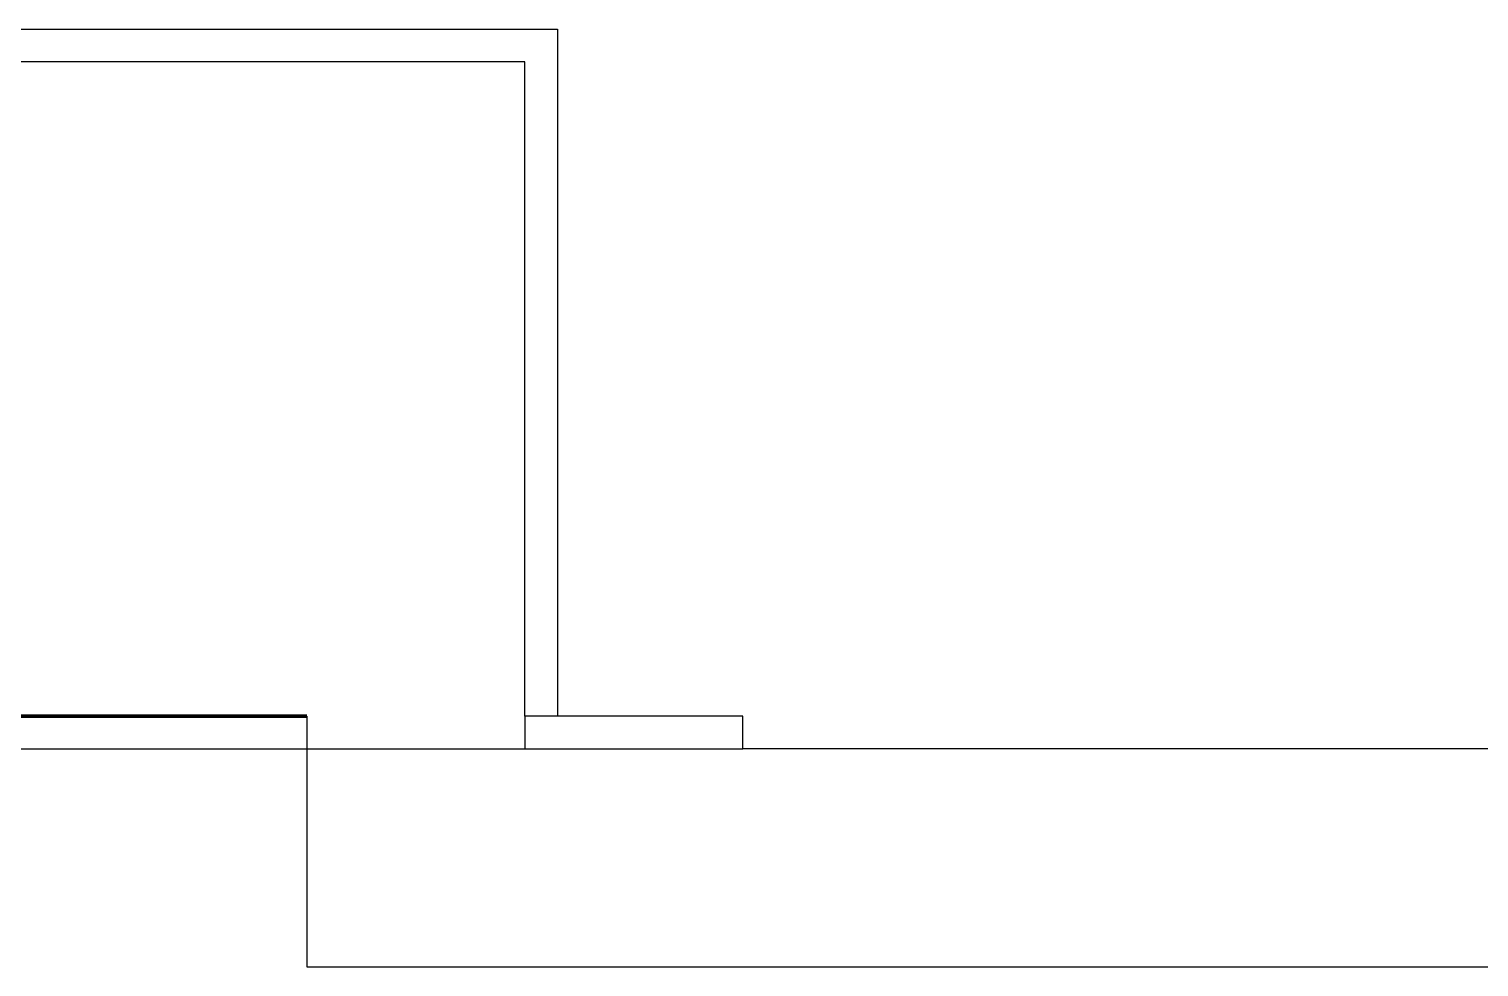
# Model space of a CAD drawing. Header units: millimetres. Extents: x 2513 to 2669, y 1505 to 1675.
# Drawn here: x 2534.98 to 2541.63, y 1504.71 to 1509.01 of the extents above; entities that cross this region are included whole.
import ezdxf

# ---------------------------------------------------------------- set-up
doc = ezdxf.new("R2010")
doc.units = ezdxf.units.MM

msp = doc.modelspace()

# ---------------------------------------------------------------- linework, layer by layer
for p, q in [((2522.1057, 1509.0078), (2537.2557, 1509.0078)), ((2537.2557, 1509.0078), (2537.4057, 1509.0078)), ((2537.4057, 1509.0078), (2537.4057, 1505.8578)), ((2537.2557, 1508.8578), (2522.2557, 1508.8578)), ((2537.2557, 1505.8578), (2537.2557, 1508.8578)), ((2536.2557, 1505.8578), (2528.2557, 1505.8578)), ((2536.2557, 1505.8578), (2535.2557, 1505.8578)), ((2535.2557, 1505.8578), (2535.4057, 1505.8578)), ((2536.2557, 1505.8578), (2536.2557, 1505.8578)), ((2536.2557, 1505.8578), (2536.2557, 1505.7078)), ((2538.2557, 1505.8578), (2537.2557, 1505.8578)), ((2537.2557, 1505.8578), (2537.2557, 1505.7078)), ((2538.2557, 1505.7078), (2538.2557, 1505.8578)), ((2524.2557, 1505.7078), (2536.2557, 1505.7078)), ((2536.2557, 1505.7078), (2538.2557, 1505.7078)), ((2536.2557, 1505.7078), (2536.2557, 1504.7078)), ((2557.2557, 1505.7078), (2538.2557, 1505.7078)), ((2536.2557, 1504.7078), (2537.2557, 1504.7078)), ((2537.2557, 1504.7078), (2558.2557, 1504.7078))]:
    msp.add_line(p, q)
at = {"lineweight": 100}
for p, q in [((2536.2557, 1505.8578), (2524.2557, 1505.8578)), ((2536.2557, 1505.8578), (2525.2557, 1505.8578)), ((2535.2557, 1505.8578), (2532.2557, 1505.8578)), ((2536.2557, 1505.8578), (2535.2557, 1505.8578))]:
    msp.add_line(p, q, dxfattribs=at)

doc.saveas('drawing.dxf')
